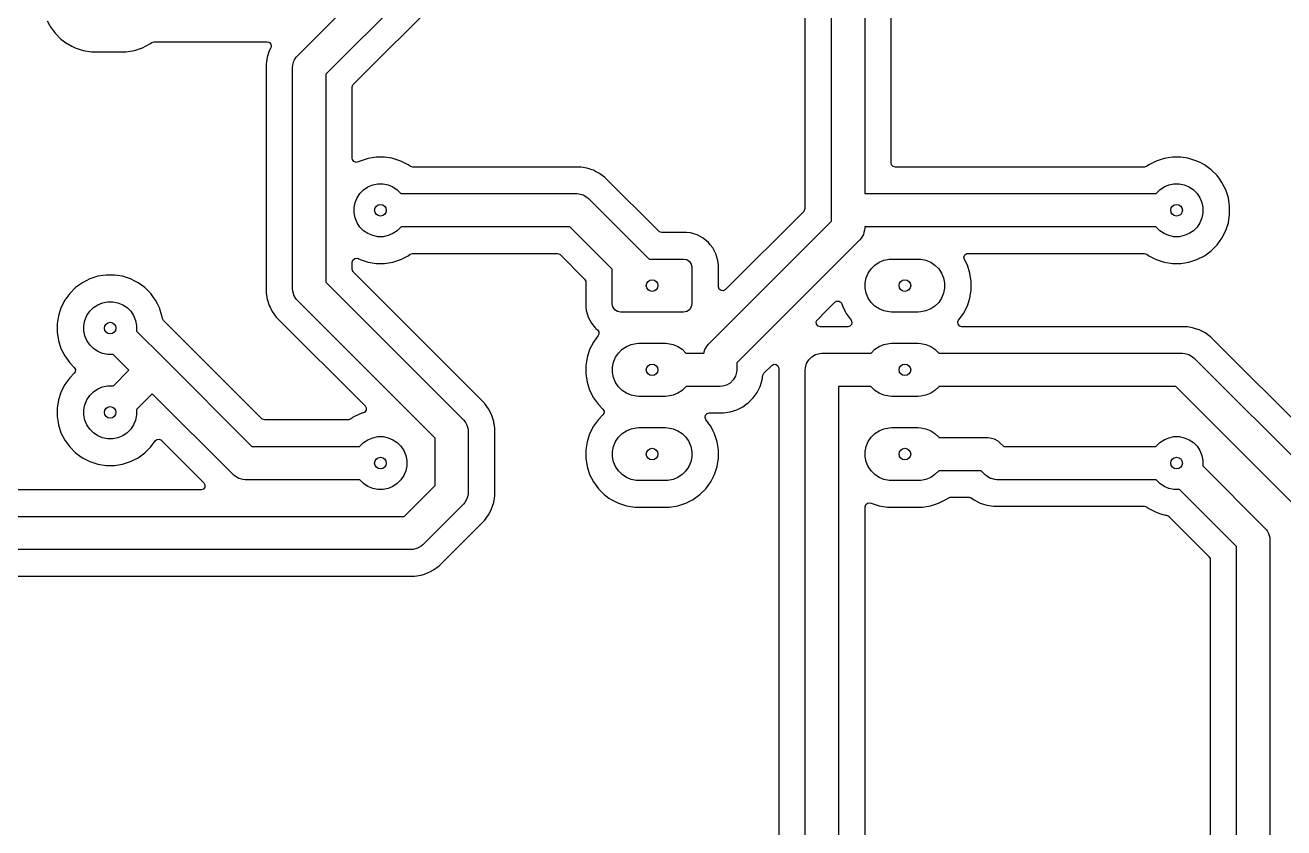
# Model space of a CAD drawing. Extents: x 20 to 124, y -124 to -20.
# Drawn here: x 48.79 to 86.73, y -86.79 to -62.6 of the extents above; entities that cross this region are included whole.
import ezdxf

# ---------------------------------------------------------------- set-up
doc = ezdxf.new("R2010")
doc.units = 0
doc.layers.add('BLACK', color=7, linetype='CONTINUOUS')
doc.layers.add('WHITE', color=7, linetype='CONTINUOUS')

msp = doc.modelspace()

# ---------------------------------------------------------------- linework, layer by layer
at = {"layer": 'BLACK', "linetype": 'CONTINUOUS'}
for p, q in [((56.997847, -63.518547), (65.184546, -55.331847)), ((65.745207, -56.1854), (57.8514, -64.079206)), ((58.688214, -64.37447), (64.576932, -58.485751)), ((73.0974, -68.1775), (73.0974, -60.6196)), ((74.0974, -60.6196), (74.0974, -67.6775)), ((72.2969, -61.5441), (72.2969, -68.122453)), ((74.8979, -66.753), (74.8979, -61.537464)), ((49.456786, -62.470811), (49.523283, -62.601319)), ((49.523283, -62.601319), (49.541132, -62.636348)), ((49.541132, -62.636348), (49.689201, -62.840149)), ((49.689201, -62.840149), (49.689205, -62.840154)), ((49.689205, -62.840154), (49.867343, -63.018292)), ((49.867343, -63.018292), (49.86735, -63.018298)), ((49.86735, -63.018298), (50.045117, -63.147452)), ((50.045117, -63.147452), (50.071155, -63.16637)), ((50.071155, -63.16637), (50.199547, -63.231789)), ((50.199547, -63.231789), (50.295616, -63.280739)), ((50.295616, -63.280739), (50.295618, -63.280739)), ((50.295618, -63.280739), (50.295621, -63.280741)), ((50.295621, -63.280741), (50.535215, -63.35859)), ((50.535215, -63.35859), (50.784038, -63.398)), ((51.835962, -63.398), (52.084785, -63.35859)), ((52.084785, -63.35859), (52.324379, -63.280741)), ((52.324379, -63.280741), (52.548845, -63.16637)), ((52.548845, -63.16637), (52.610353, -63.121681)), ((52.610353, -63.121681), (52.676158, -63.098202)), ((52.676158, -63.098202), (52.683238, -63.098)), ((52.683238, -63.098), (56.083889, -63.098)), ((56.083889, -63.098), (56.150928, -63.117685)), ((56.194374, -63.278295), (56.146181, -63.372876)), ((56.150928, -63.117685), (56.196683, -63.170489)), ((56.206627, -63.239647), (56.194374, -63.278295)), ((56.196683, -63.170489), (56.206627, -63.239647)), ((50.784038, -63.398), (50.784039, -63.398)), ((50.784039, -63.398), (51.835961, -63.398)), ((51.835961, -63.398), (51.835962, -63.398)), ((56.082922, -63.567565), (56.0509, -63.769748)), ((56.146181, -63.372876), (56.082922, -63.567565)), ((56.855677, -63.806837), (56.88946, -63.680758)), ((56.88946, -63.680758), (56.909921, -63.645319)), ((56.909921, -63.645319), (56.954723, -63.567719)), ((56.954723, -63.567719), (56.954738, -63.567703)), ((56.954738, -63.567703), (56.997847, -63.518547)), ((56.0509, -63.769748), (56.0509, -70.651255)), ((56.8514, -63.8721), (56.855677, -63.806852)), ((56.8514, -70.5489), (56.8514, -63.8721)), ((56.855677, -63.806852), (56.855677, -63.806837)), ((57.8514, -64.079206), (57.8514, -70.341793)), ((58.6519, -64.462146), (58.671585, -64.395107)), ((58.6519, -66.610995), (58.6519, -64.462146)), ((58.671585, -64.395107), (58.688214, -64.37447)), ((58.658528, -66.650992), (58.6519, -66.610995)), ((58.698784, -66.708099), (58.658528, -66.650992)), ((58.763524, -66.734376), (58.698784, -66.708099)), ((58.832194, -66.72148), (58.763524, -66.734376)), ((58.885613, -66.694261), (58.832194, -66.72148)), ((59.125214, -66.61641), (58.885613, -66.694261)), ((59.249626, -66.596705), (59.125214, -66.61641)), ((59.374038, -66.577), (59.249626, -66.596705)), ((59.625962, -66.577), (59.374038, -66.577)), ((59.840596, -66.610995), (59.625962, -66.577)), ((59.874785, -66.61641), (59.840596, -66.610995)), ((60.114383, -66.69426), (59.874785, -66.61641)), ((60.330761, -66.804511), (60.114383, -66.69426)), ((74.909106, -66.804511), (74.8979, -66.753)), ((82.885616, -66.69426), (82.661154, -66.80863)), ((83.125214, -66.61641), (82.885616, -66.69426)), ((83.249626, -66.596705), (83.125214, -66.61641)), ((83.374038, -66.577), (83.249626, -66.596705)), ((83.625962, -66.577), (83.374038, -66.577)), ((83.840596, -66.610995), (83.625962, -66.577)), ((83.874785, -66.61641), (83.840596, -66.610995)), ((84.114383, -66.69426), (83.874785, -66.61641)), ((84.229665, -66.753), (84.114383, -66.69426)), ((84.338845, -66.80863), (84.229665, -66.753)), ((60.338845, -66.80863), (60.330761, -66.804511)), ((60.400362, -66.853324), (60.338845, -66.80863)), ((60.406199, -66.857315), (60.400362, -66.853324)), ((60.473238, -66.877), (60.406199, -66.857315)), ((65.522351, -66.877), (60.473238, -66.877)), ((65.522352, -66.877), (65.522351, -66.877)), ((65.549995, -66.881378), (65.522352, -66.877)), ((65.724535, -66.909022), (65.549995, -66.881378)), ((65.789542, -66.930145), (65.724535, -66.909022)), ((65.821876, -66.940651), (65.789542, -66.930145)), ((65.871272, -66.956701), (65.821876, -66.940651)), ((65.919223, -66.972281), (65.871272, -66.956701)), ((65.986494, -67.006558), (65.919223, -66.972281)), ((65.986497, -67.00656), (65.986494, -67.006558)), ((66.101611, -67.065213), (65.986497, -67.00656)), ((66.267219, -67.185534), (66.101611, -67.065213)), ((74.954861, -66.857315), (74.909106, -66.804511)), ((75.0219, -66.877), (74.954861, -66.857315)), ((82.526762, -66.877), (75.0219, -66.877)), ((82.533842, -66.876798), (82.526762, -66.877)), ((82.599646, -66.853318), (82.533842, -66.876798)), ((82.622801, -66.836495), (82.599646, -66.853318)), ((82.661154, -66.80863), (82.622801, -66.836495)), ((84.338847, -66.808631), (84.338845, -66.80863)), ((84.338848, -66.808632), (84.338847, -66.808631)), ((84.542649, -66.956701), (84.338848, -66.808632)), ((84.542654, -66.956705), (84.542649, -66.956701)), ((84.720794, -67.134845), (84.542654, -66.956705)), ((84.720798, -67.13485), (84.720794, -67.134845)), ((84.8005, -67.244551), (84.720798, -67.13485)), ((58.992485, -67.559092), (59.122883, -67.471963)), ((59.122883, -67.471963), (59.267772, -67.411948)), ((59.267772, -67.411948), (59.421586, -67.381352)), ((59.421586, -67.381352), (59.578414, -67.381352)), ((59.578414, -67.381352), (59.732228, -67.411948)), ((59.732228, -67.411948), (59.877117, -67.471963)), ((59.877117, -67.471963), (60.007515, -67.559092)), ((66.26722, -67.185535), (66.267219, -67.185534)), ((66.267221, -67.185536), (66.26722, -67.185535)), ((67.892365, -68.810681), (66.267221, -67.185536)), ((82.992485, -67.559092), (83.122883, -67.471963)), ((83.122883, -67.471963), (83.267772, -67.411948)), ((83.267772, -67.411948), (83.421586, -67.381352)), ((83.421586, -67.381352), (83.578414, -67.381352)), ((83.578414, -67.381352), (83.732228, -67.411948)), ((83.732228, -67.411948), (83.877117, -67.471963)), ((83.877117, -67.471963), (84.007515, -67.559092)), ((84.86887, -67.338655), (84.8005, -67.244551)), ((84.938499, -67.47531), (84.86887, -67.338655)), ((84.983239, -67.563116), (84.938499, -67.47531)), ((58.734448, -67.945272), (58.794463, -67.800383)), ((58.794463, -67.800383), (58.881592, -67.669985)), ((58.881592, -67.669985), (58.992485, -67.559092)), ((60.007515, -67.559092), (60.118408, -67.669985)), ((60.118408, -67.669985), (60.123429, -67.6775)), ((60.123429, -67.6775), (65.42, -67.6775)), ((65.42, -67.6775), (65.485248, -67.681777)), ((65.485248, -67.681777), (65.485263, -67.681777)), ((65.485263, -67.681777), (65.611342, -67.71556)), ((65.611342, -67.71556), (65.724381, -67.780823)), ((65.724381, -67.780823), (65.724396, -67.780838)), ((65.724396, -67.780838), (65.773553, -67.823947)), ((65.773553, -67.823947), (67.597107, -69.6475)), ((74.0974, -67.6775), (82.876571, -67.6775)), ((82.876571, -67.6775), (82.881592, -67.669985)), ((82.881592, -67.669985), (82.992485, -67.559092)), ((84.007515, -67.559092), (84.118408, -67.669985)), ((84.118408, -67.669985), (84.205537, -67.800383)), ((84.205537, -67.800383), (84.265552, -67.945272)), ((84.983239, -67.563118), (84.983239, -67.563116)), ((84.983241, -67.563121), (84.983239, -67.563118)), ((85.06109, -67.802715), (84.983241, -67.563121)), ((85.1005, -68.051538), (85.06109, -67.802715)), ((58.703852, -68.099086), (58.734448, -67.945272)), ((58.703852, -68.255914), (58.703852, -68.099086)), ((58.734448, -68.409728), (58.703852, -68.255914)), ((72.260581, -68.210134), (69.902181, -70.568534)), ((72.277215, -68.189492), (72.260581, -68.210134)), ((72.2969, -68.122453), (72.277215, -68.189492)), ((73.0974, -68.505393), (73.0974, -68.1775)), ((84.265552, -67.945272), (84.296148, -68.099086)), ((84.296148, -68.255914), (84.265552, -68.409728)), ((84.296148, -68.099086), (84.296148, -68.255914)), ((85.1005, -68.303462), (85.1005, -68.051538)), ((58.794463, -68.554617), (58.734448, -68.409728)), ((58.881592, -68.685015), (58.794463, -68.554617)), ((60.123429, -68.6775), (60.118408, -68.685015)), ((65.212894, -68.6775), (60.123429, -68.6775)), ((66.49, -69.954606), (65.212894, -68.6775)), ((69.387847, -72.214947), (73.0974, -68.505393)), ((82.876571, -68.6775), (74.0974, -68.6775)), ((74.0974, -68.6775), (74.0974, -68.7125)), ((82.881592, -68.685015), (82.876571, -68.6775)), ((84.205537, -68.554617), (84.118408, -68.685015)), ((84.265552, -68.409728), (84.205537, -68.554617)), ((84.983241, -68.791879), (85.06109, -68.552285)), ((85.06109, -68.552285), (85.1005, -68.303462)), ((58.992485, -68.795908), (58.881592, -68.685015)), ((59.122883, -68.883037), (58.992485, -68.795908)), ((59.267772, -68.943052), (59.122883, -68.883037)), ((59.421586, -68.973648), (59.267772, -68.943052)), ((59.578414, -68.973648), (59.421586, -68.973648)), ((59.732228, -68.943052), (59.578414, -68.973648)), ((59.877117, -68.883037), (59.732228, -68.943052)), ((60.007515, -68.795908), (59.877117, -68.883037)), ((60.118408, -68.685015), (60.007515, -68.795908)), ((67.913007, -68.827315), (67.892365, -68.810681)), ((67.980046, -68.847), (67.913007, -68.827315)), ((68.691605, -68.847), (67.980046, -68.847)), ((68.691608, -68.847), (68.691605, -68.847)), ((68.726805, -68.850466), (68.691608, -68.847)), ((68.845934, -68.862199), (68.726805, -68.850466)), ((68.845934, -68.8622), (68.845932, -68.862199)), ((68.845932, -68.862199), (68.845934, -68.862199)), ((69.043954, -68.922268), (68.845934, -68.8622)), ((69.22645, -69.019815), (69.043954, -68.922268)), ((69.226453, -69.019817), (69.22645, -69.019815)), ((69.38641, -69.151089), (69.226452, -69.019817)), ((69.226452, -69.019817), (69.226453, -69.019817)), ((73.994068, -69.016889), (73.950953, -69.066054)), ((73.994077, -69.016881), (73.994068, -69.016889)), ((74.05934, -68.903842), (73.994077, -69.016881)), ((74.073642, -68.850466), (74.05934, -68.903842)), ((74.093123, -68.777763), (74.073642, -68.850466)), ((74.0974, -68.7125), (74.093123, -68.777747)), ((74.093123, -68.777747), (74.093123, -68.777763)), ((82.992485, -68.795908), (82.881592, -68.685015)), ((83.122883, -68.883037), (82.992485, -68.795908)), ((83.267772, -68.943052), (83.122883, -68.883037)), ((83.421586, -68.973648), (83.267772, -68.943052)), ((83.578414, -68.973648), (83.421586, -68.973648)), ((83.732228, -68.943052), (83.578414, -68.973648)), ((83.877117, -68.883037), (83.732228, -68.943052)), ((84.007515, -68.795908), (83.877117, -68.883037)), ((84.118408, -68.685015), (84.007515, -68.795908)), ((84.720793, -69.220156), (84.86887, -69.016345)), ((84.86887, -69.016345), (84.983241, -68.791879)), ((69.443085, -69.220149), (69.38641, -69.151089)), ((69.517685, -69.31105), (69.443085, -69.220149)), ((69.615232, -69.493546), (69.517685, -69.31105)), ((73.950953, -69.066054), (70.2414, -72.775606)), ((84.338845, -69.54637), (84.542656, -69.398293)), ((84.542656, -69.398293), (84.720793, -69.220156)), ((58.6519, -69.744004), (58.671585, -69.676965)), ((58.6519, -69.958853), (58.6519, -69.744004)), ((58.671585, -69.676965), (58.724389, -69.63121)), ((58.724389, -69.63121), (58.793547, -69.621266)), ((58.793547, -69.621266), (58.832195, -69.633519)), ((58.832195, -69.633519), (58.885616, -69.660739)), ((58.885616, -69.660739), (58.885618, -69.660739)), ((58.885618, -69.660739), (58.885621, -69.660741)), ((58.885621, -69.660741), (59.125215, -69.73859)), ((59.125215, -69.73859), (59.374038, -69.778)), ((59.374038, -69.778), (59.374039, -69.778)), ((59.374039, -69.778), (59.625961, -69.778)), ((59.625961, -69.778), (59.625962, -69.778)), ((59.625962, -69.778), (59.874785, -69.73859)), ((59.874785, -69.73859), (60.114379, -69.660741)), ((60.114379, -69.660741), (60.338845, -69.54637)), ((60.338845, -69.54637), (60.400353, -69.501681)), ((60.400353, -69.501681), (60.466158, -69.478202)), ((60.466158, -69.478202), (60.473238, -69.478)), ((60.473238, -69.478), (64.829953, -69.478)), ((64.829953, -69.478), (64.896992, -69.497685)), ((64.896992, -69.497685), (64.917634, -69.514319)), ((64.917634, -69.514319), (65.653181, -70.249865)), ((67.597107, -69.6475), (68.64, -69.6475)), ((68.64, -69.6475), (68.735671, -69.66653)), ((68.735671, -69.66653), (68.816777, -69.720723)), ((68.816777, -69.720723), (68.87097, -69.801829)), ((68.87097, -69.801829), (68.89, -69.8975)), ((69.6753, -69.691566), (69.615232, -69.493546)), ((69.689241, -69.833116), (69.6753, -69.691566)), ((74.402485, -69.829092), (74.532883, -69.741963)), ((74.532883, -69.741963), (74.677772, -69.681948)), ((74.677772, -69.681948), (74.831586, -69.651352)), ((74.831586, -69.651352), (74.91, -69.6475)), ((74.91, -69.6475), (75.71, -69.6475)), ((75.71, -69.6475), (75.788414, -69.651352)), ((75.788414, -69.651352), (75.942228, -69.681948)), ((75.942228, -69.681948), (76.087117, -69.741963)), ((76.087117, -69.741963), (76.217515, -69.829092)), ((77.091267, -69.589626), (77.117543, -69.524885)), ((77.104163, -69.658295), (77.091267, -69.589626)), ((77.193239, -69.833116), (77.104163, -69.658295)), ((77.117543, -69.524885), (77.17465, -69.484628)), ((77.17465, -69.484628), (77.214648, -69.478)), ((77.214648, -69.478), (82.526762, -69.478)), ((82.526762, -69.478), (82.593801, -69.497685)), ((82.593801, -69.497685), (82.599637, -69.501675)), ((82.599637, -69.501675), (82.661155, -69.54637)), ((82.661155, -69.54637), (82.74605, -69.589626)), ((82.74605, -69.589626), (82.885616, -69.660739)), ((82.885616, -69.660739), (82.885618, -69.660739)), ((82.885618, -69.660739), (82.885621, -69.660741)), ((82.885621, -69.660741), (83.125215, -69.73859)), ((83.125215, -69.73859), (83.374038, -69.778)), ((83.374038, -69.778), (83.374039, -69.778)), ((83.374039, -69.778), (83.625961, -69.778)), ((83.625961, -69.778), (83.625962, -69.778)), ((83.625962, -69.778), (83.874785, -69.73859)), ((83.874785, -69.73859), (84.114379, -69.660741)), ((84.114379, -69.660741), (84.338845, -69.54637)), ((50.977714, -70.16891), (50.738116, -70.24676)), ((51.130576, -70.144699), (50.977714, -70.16891)), ((51.226538, -70.1295), (51.130576, -70.144699)), ((51.478462, -70.1295), (51.226538, -70.1295)), ((51.57443, -70.1447), (51.478462, -70.1295)), ((51.727285, -70.16891), (51.57443, -70.1447)), ((51.966883, -70.24676), (51.727285, -70.16891)), ((58.654734, -69.985211), (58.6519, -69.958853)), ((58.656031, -69.987587), (58.654734, -69.985211)), ((58.656923, -69.993788), (58.656031, -69.987587)), ((58.673515, -70.019606), (58.656923, -69.993788)), ((58.688219, -70.046534), (58.673515, -70.019606)), ((62.638366, -73.996681), (58.688219, -70.046534)), ((66.49, -70.9975), (66.49, -69.954606)), ((68.89, -69.8975), (68.89, -70.9975)), ((69.6905, -69.845895), (69.689241, -69.833116)), ((69.6905, -70.480853), (69.6905, -69.845895)), ((74.144448, -70.215272), (74.204463, -70.070383)), ((74.204463, -70.070383), (74.291592, -69.939985)), ((74.291592, -69.939985), (74.402485, -69.829092)), ((76.217515, -69.829092), (76.328408, -69.939985)), ((76.328408, -69.939985), (76.415537, -70.070383)), ((76.415537, -70.070383), (76.475552, -70.215272)), ((77.193239, -69.833118), (77.193239, -69.833116)), ((77.193241, -69.833121), (77.193239, -69.833118)), ((77.27109, -70.072715), (77.193241, -69.833121)), ((77.3105, -70.321538), (77.27109, -70.072715)), ((50.309845, -70.509205), (50.131708, -70.687343)), ((50.30985, -70.509201), (50.309845, -70.509205)), ((50.513651, -70.361132), (50.30985, -70.509201)), ((50.738116, -70.24676), (50.513651, -70.361132)), ((52.113641, -70.321538), (51.966883, -70.24676)), ((52.191345, -70.36113), (52.113641, -70.321538)), ((52.191347, -70.361131), (52.191345, -70.36113)), ((52.191348, -70.361132), (52.191347, -70.361131)), ((52.395149, -70.509201), (52.191348, -70.361132)), ((52.395154, -70.509205), (52.395149, -70.509201)), ((52.573292, -70.687343), (52.395154, -70.509205)), ((56.855677, -70.614147), (56.8514, -70.5489)), ((57.8514, -70.341793), (61.999953, -74.490346)), ((65.653181, -70.249865), (65.686666, -70.311188)), ((65.686666, -70.311188), (65.6895, -70.337546)), ((65.6895, -70.337546), (65.6895, -71.049108)), ((69.690816, -70.489699), (69.6905, -70.480853)), ((69.715233, -70.555163), (69.690816, -70.489699)), ((69.771166, -70.597035), (69.715233, -70.555163)), ((69.902181, -70.568534), (69.840858, -70.602019)), ((74.113852, -70.369086), (74.144448, -70.215272)), ((74.113852, -70.525914), (74.113852, -70.369086)), ((74.144448, -70.679728), (74.113852, -70.525914)), ((76.475552, -70.215272), (76.506148, -70.369086)), ((76.506148, -70.525914), (76.475552, -70.679728)), ((76.506148, -70.369086), (76.506148, -70.525914)), ((77.27109, -70.822285), (77.3105, -70.573462)), ((77.3105, -70.573462), (77.3105, -70.321538)), ((49.983632, -70.891151), (49.86926, -71.115616)), ((50.131701, -70.68735), (49.983632, -70.891151)), ((50.131708, -70.687343), (50.131701, -70.68735)), ((51.120272, -70.964448), (51.274086, -70.933852)), ((51.274086, -70.933852), (51.430914, -70.933852)), ((51.430914, -70.933852), (51.584728, -70.964448)), ((52.573298, -70.68735), (52.573292, -70.687343)), ((52.640768, -70.780215), (52.573298, -70.68735)), ((52.72137, -70.891155), (52.640768, -70.780215)), ((52.775831, -70.998041), (52.72137, -70.891155)), ((56.0509, -70.651255), (56.056616, -70.687343)), ((56.056616, -70.687343), (56.056616, -70.687344)), ((56.056616, -70.687344), (56.082922, -70.85343)), ((56.082922, -70.85343), (56.082922, -70.853431)), ((56.082922, -70.853431), (56.082923, -70.853434)), ((56.082923, -70.853434), (56.14618, -71.048119)), ((56.855677, -70.614163), (56.855677, -70.614147)), ((56.875286, -70.687343), (56.855677, -70.614163)), ((56.88946, -70.740242), (56.875286, -70.687343)), ((56.954723, -70.853281), (56.88946, -70.740242)), ((56.954738, -70.853296), (56.954723, -70.853281)), ((56.997847, -70.902453), (56.954738, -70.853296)), ((61.1464, -75.051006), (56.997847, -70.902453)), ((69.840858, -70.602019), (69.771166, -70.597035)), ((72.918573, -71.230511), (73.200407, -70.948676)), ((73.200407, -70.948676), (73.261728, -70.915193)), ((73.261728, -70.915193), (73.331419, -70.920177)), ((73.331419, -70.920177), (73.387353, -70.962048)), ((74.204463, -70.824617), (74.144448, -70.679728)), ((74.291592, -70.955015), (74.204463, -70.824617)), ((74.402485, -71.065908), (74.291592, -70.955015)), ((76.328408, -70.955015), (76.217515, -71.065908)), ((76.415537, -70.824617), (76.328408, -70.955015)), ((76.475552, -70.679728), (76.415537, -70.824617)), ((77.193241, -71.061879), (77.27109, -70.822285)), ((49.86926, -71.115616), (49.79141, -71.355214)), ((50.646963, -71.352883), (50.734092, -71.222485)), ((50.734092, -71.222485), (50.844985, -71.111592)), ((50.844985, -71.111592), (50.975383, -71.024463)), ((50.975383, -71.024463), (51.120272, -70.964448)), ((51.584728, -70.964448), (51.729617, -71.024463)), ((51.729617, -71.024463), (51.860015, -71.111592)), ((51.860015, -71.111592), (51.970908, -71.222485)), ((51.970908, -71.222485), (52.058037, -71.352883)), ((52.835739, -71.115616), (52.775831, -70.998041)), ((52.835739, -71.115618), (52.835739, -71.115616)), ((52.835741, -71.115621), (52.835739, -71.115618)), ((52.91359, -71.355215), (52.835741, -71.115621)), ((56.14618, -71.048119), (56.173023, -71.100801)), ((56.173023, -71.100801), (56.239113, -71.230511)), ((56.239113, -71.230511), (56.359434, -71.396119)), ((65.6895, -71.049108), (65.694502, -71.099898)), ((65.694502, -71.099898), (65.704699, -71.203432)), ((65.704699, -71.203432), (65.712914, -71.230512)), ((65.712914, -71.230512), (65.764768, -71.401454)), ((66.50903, -71.093171), (66.49, -70.9975)), ((66.563223, -71.174277), (66.50903, -71.093171)), ((66.644329, -71.22847), (66.563223, -71.174277)), ((66.74, -71.2475), (66.644329, -71.22847)), ((68.64, -71.2475), (66.74, -71.2475)), ((68.735671, -71.22847), (68.64, -71.2475)), ((68.816777, -71.174277), (68.735671, -71.22847)), ((68.87097, -71.093171), (68.816777, -71.174277)), ((68.89, -70.9975), (68.87097, -71.093171)), ((72.673765, -71.475319), (72.918573, -71.230511)), ((73.387353, -70.962048), (73.406016, -70.998039)), ((73.406016, -70.998039), (73.426759, -71.061879)), ((73.426759, -71.061879), (73.512683, -71.230515)), ((73.512683, -71.230515), (73.541132, -71.286348)), ((73.541132, -71.286348), (73.689176, -71.490115)), ((74.532883, -71.153037), (74.402485, -71.065908)), ((74.677772, -71.213052), (74.532883, -71.153037)), ((74.831586, -71.243648), (74.677772, -71.213052)), ((74.91, -71.2475), (74.831586, -71.243648)), ((75.71, -71.2475), (74.91, -71.2475)), ((75.788414, -71.243648), (75.71, -71.2475)), ((75.942228, -71.213052), (75.788414, -71.243648)), ((76.087117, -71.153037), (75.942228, -71.213052)), ((76.217515, -71.065908), (76.087117, -71.153037)), ((77.028834, -71.355214), (77.07887, -71.286345)), ((77.07887, -71.286345), (77.193241, -71.061879)), ((49.79141, -71.355214), (49.752, -71.604038)), ((49.752, -71.604038), (49.752, -71.855961)), ((50.556352, -71.651586), (50.586948, -71.497772)), ((50.556352, -71.808414), (50.556352, -71.651586)), ((50.586948, -71.497772), (50.646963, -71.352883)), ((52.058037, -71.352883), (52.118052, -71.497772)), ((52.118052, -71.497772), (52.148648, -71.651586)), ((52.148648, -71.651586), (52.148648, -71.808414)), ((52.920068, -71.396119), (52.91359, -71.355215)), ((52.925483, -71.430306), (52.920068, -71.396119)), ((52.92679, -71.437267), (52.925483, -71.430306)), ((52.960275, -71.49859), (52.92679, -71.437267)), ((55.922366, -74.460681), (52.960275, -71.49859)), ((56.359434, -71.396119), (56.359436, -71.396121)), ((56.359436, -71.396121), (59.03837, -74.075055)), ((65.764768, -71.401454), (65.862315, -71.58395)), ((65.862315, -71.58395), (65.973165, -71.719022)), ((72.638708, -71.545353), (72.667733, -71.481797)), ((72.648652, -71.614511), (72.638708, -71.545353)), ((72.694407, -71.667315), (72.648652, -71.614511)), ((72.667733, -71.481797), (72.673765, -71.475319)), ((72.761446, -71.687), (72.694407, -71.667315)), ((73.588858, -71.687), (72.761446, -71.687)), ((73.646724, -71.67267), (73.588858, -71.687)), ((73.69683, -71.623975), (73.646724, -71.67267)), ((73.689176, -71.490115), (73.712656, -71.555921)), ((73.712656, -71.555921), (73.69683, -71.623975)), ((76.908404, -71.545353), (76.930824, -71.490115)), ((76.918348, -71.614511), (76.908404, -71.545353)), ((76.964103, -71.667315), (76.918348, -71.614511)), ((76.930824, -71.490115), (77.028834, -71.355214)), ((77.031142, -71.687), (76.964103, -71.667315)), ((83.782451, -71.687), (77.031142, -71.687)), ((83.782452, -71.687), (83.782451, -71.687)), ((83.82932, -71.694423), (83.782452, -71.687)), ((83.984632, -71.719022), (83.82932, -71.694423)), ((49.752, -71.855961), (49.79141, -72.104785)), ((50.586948, -71.962228), (50.556352, -71.808414)), ((50.646963, -72.107117), (50.586948, -71.962228)), ((52.148648, -71.808414), (52.146884, -71.817278)), ((52.146884, -71.817278), (52.976053, -72.646446)), ((66.063703, -71.952418), (65.921129, -72.148655)), ((65.973165, -71.719022), (65.99359, -71.74391)), ((65.99359, -71.74391), (66.042049, -71.78368)), ((66.042049, -71.78368), (66.081383, -71.841426)), ((66.083254, -71.91127), (66.063703, -71.952418)), ((66.081383, -71.841426), (66.083254, -71.91127)), ((84.069556, -71.746615), (83.984632, -71.719022)), ((84.069566, -71.746619), (84.069556, -71.746615)), ((84.073816, -71.748), (84.069566, -71.746619)), ((84.179319, -71.78228), (84.073816, -71.748)), ((84.262143, -71.824481), (84.179319, -71.78228)), ((84.361711, -71.875213), (84.262143, -71.824481)), ((84.527319, -71.995534), (84.361711, -71.875213)), ((84.52732, -71.995535), (84.527319, -71.995534)), ((84.527321, -71.995536), (84.52732, -71.995535)), ((97.154092, -84.622308), (84.527321, -71.995536)), ((49.79141, -72.104785), (49.86926, -72.344383)), ((49.86926, -72.344383), (49.983632, -72.568848)), ((50.734092, -72.237515), (50.646963, -72.107117)), ((50.844985, -72.348408), (50.734092, -72.237515)), ((50.975383, -72.435537), (50.844985, -72.348408)), ((51.120272, -72.495552), (50.975383, -72.435537)), ((65.80676, -72.373116), (65.72891, -72.612714)), ((65.921129, -72.148655), (65.80676, -72.373116)), ((66.671592, -72.479985), (66.782485, -72.369092)), ((66.782485, -72.369092), (66.912883, -72.281963)), ((66.912883, -72.281963), (67.057772, -72.221948)), ((67.057772, -72.221948), (67.211586, -72.191352)), ((67.211586, -72.191352), (67.29, -72.1875)), ((67.29, -72.1875), (68.09, -72.1875)), ((68.09, -72.1875), (68.168414, -72.191352)), ((68.168414, -72.191352), (68.322228, -72.221948)), ((68.322228, -72.221948), (68.467117, -72.281963)), ((68.467117, -72.281963), (68.597515, -72.369092)), ((68.597515, -72.369092), (68.708408, -72.479985)), ((69.249894, -72.4875), (69.27946, -72.377158)), ((69.27946, -72.377158), (69.298383, -72.344383)), ((69.298383, -72.344383), (69.344723, -72.264119)), ((69.344723, -72.264119), (69.344738, -72.264103)), ((69.344738, -72.264103), (69.387847, -72.214947)), ((74.291592, -72.479985), (74.402485, -72.369092)), ((74.402485, -72.369092), (74.532883, -72.281963)), ((74.532883, -72.281963), (74.677772, -72.221948)), ((74.677772, -72.221948), (74.831586, -72.191352)), ((74.831586, -72.191352), (74.91, -72.1875)), ((74.91, -72.1875), (75.71, -72.1875)), ((75.71, -72.1875), (75.788414, -72.191352)), ((75.788414, -72.191352), (75.942228, -72.221948)), ((75.942228, -72.221948), (76.087117, -72.281963)), ((76.087117, -72.281963), (76.217515, -72.369092)), ((76.217515, -72.369092), (76.328408, -72.479985)), ((49.983632, -72.568848), (50.131701, -72.772649)), ((50.131701, -72.772649), (50.131705, -72.772654)), ((50.131705, -72.772654), (50.27137, -72.912319)), ((51.274086, -72.526148), (51.120272, -72.495552)), ((51.430914, -72.526148), (51.274086, -72.526148)), ((51.439778, -72.524384), (51.430914, -72.526148)), ((51.915393, -73), (51.439778, -72.524384)), ((52.976053, -72.646446), (52.97606, -72.646454)), ((52.97606, -72.646454), (55.627107, -75.2975)), ((65.72891, -72.612715), (65.6895, -72.861538)), ((65.72891, -72.612714), (65.72891, -72.612715)), ((66.493852, -72.909086), (66.524448, -72.755272)), ((66.524448, -72.755272), (66.584463, -72.610383)), ((66.584463, -72.610383), (66.671592, -72.479985)), ((68.708408, -72.479985), (68.713429, -72.4875)), ((68.713429, -72.4875), (69.249894, -72.4875)), ((70.2414, -72.775606), (70.2414, -72.9875)), ((71.296119, -72.852965), (71.357442, -72.81948)), ((71.357442, -72.81948), (71.427134, -72.824464)), ((71.427134, -72.824464), (71.483067, -72.866336)), ((72.312578, -72.922237), (72.34636, -72.796158)), ((72.34636, -72.796158), (72.411623, -72.683119)), ((72.411623, -72.683119), (72.503919, -72.590823)), ((72.503919, -72.590823), (72.616958, -72.52556)), ((72.616958, -72.52556), (72.743037, -72.491778)), ((72.743037, -72.491778), (72.8083, -72.4875)), ((72.8083, -72.4875), (74.286571, -72.4875)), ((74.286571, -72.4875), (74.291592, -72.479985)), ((76.328408, -72.479985), (76.333429, -72.4875)), ((76.333429, -72.4875), (83.6801, -72.4875)), ((83.6801, -72.4875), (83.745348, -72.491777)), ((83.745348, -72.491777), (83.745363, -72.491777)), ((83.745363, -72.491777), (83.871442, -72.52556)), ((83.871442, -72.52556), (83.984481, -72.590823)), ((83.984481, -72.590823), (83.984496, -72.590838)), ((83.984496, -72.590838), (84.033653, -72.633947)), ((84.033653, -72.633947), (96.663553, -85.263847)), ((50.131701, -73.22735), (49.983632, -73.431151)), ((50.131705, -73.227345), (50.131701, -73.22735)), ((50.27137, -73.087681), (50.131705, -73.227345)), ((50.27137, -72.912319), (50.304855, -72.973642)), ((50.299871, -73.043334), (50.27137, -73.087681)), ((50.304855, -72.973642), (50.299871, -73.043334)), ((51.439778, -73.475615), (51.915393, -73)), ((65.6895, -72.861538), (65.6895, -73.113462)), ((65.6895, -73.113462), (65.707538, -73.22735)), ((65.707538, -73.22735), (65.72891, -73.362285)), ((66.493852, -73.065914), (66.493852, -72.909086)), ((66.524448, -73.219728), (66.493852, -73.065914)), ((66.584463, -73.364617), (66.524448, -73.219728)), ((70.20334, -73.178842), (70.138077, -73.291881)), ((70.237122, -73.052763), (70.20334, -73.178842)), ((70.2414, -72.9875), (70.237122, -73.052763)), ((71.009877, -73.292034), (71.032335, -73.150237)), ((71.032335, -73.150237), (71.062264, -73.087105)), ((71.062264, -73.087105), (71.067109, -73.081974)), ((71.067109, -73.081974), (71.296119, -72.852965)), ((71.483067, -72.866336), (71.507484, -72.9318)), ((71.507484, -72.9318), (71.5078, -72.940646)), ((71.5078, -72.940646), (71.5078, -93.023)), ((72.3083, -72.9875), (72.312578, -72.922237)), ((72.3083, -93.9475), (72.3083, -72.9875)), ((49.983632, -73.431151), (49.86926, -73.655616)), ((50.844985, -73.651592), (50.975383, -73.564463)), ((50.975383, -73.564463), (51.120272, -73.504448)), ((51.120272, -73.504448), (51.274086, -73.473852)), ((51.274086, -73.473852), (51.430914, -73.473852)), ((51.430914, -73.473852), (51.439778, -73.475615)), ((65.72891, -73.362285), (65.80676, -73.601883)), ((65.80676, -73.601883), (65.921132, -73.826348)), ((66.671592, -73.495015), (66.584463, -73.364617)), ((66.782485, -73.605908), (66.671592, -73.495015)), ((66.912883, -73.693037), (66.782485, -73.605908)), ((68.597515, -73.605908), (68.467117, -73.693037)), ((68.708408, -73.495015), (68.597515, -73.605908)), ((68.713429, -73.4875), (68.708408, -73.495015)), ((69.7414, -73.4875), (68.713429, -73.4875)), ((69.806663, -73.483222), (69.7414, -73.4875)), ((69.932742, -73.44944), (69.806663, -73.483222)), ((70.045781, -73.384177), (69.932742, -73.44944)), ((70.138077, -73.291881), (70.045781, -73.384177)), ((70.853687, -73.66911), (70.94662, -73.486719)), ((70.94662, -73.486719), (71.009877, -73.292034)), ((74.286571, -73.4875), (73.3083, -73.4875)), ((73.3083, -73.4875), (73.3083, -93.860394)), ((74.291592, -73.495015), (74.286571, -73.4875)), ((74.402485, -73.605908), (74.291592, -73.495015)), ((74.532883, -73.693037), (74.402485, -73.605908)), ((76.217515, -73.605908), (76.087117, -73.693037)), ((76.328408, -73.495015), (76.217515, -73.605908)), ((76.333429, -73.4875), (76.328408, -73.495015)), ((83.472994, -73.4875), (76.333429, -73.4875)), ((95.81, -85.824506), (83.472994, -73.4875)), ((49.79141, -73.895215), (49.752, -74.144038)), ((49.864876, -73.66911), (49.79141, -73.895215)), ((49.86926, -73.655616), (49.864876, -73.66911)), ((50.586948, -74.037772), (50.646963, -73.892883)), ((50.646963, -73.892883), (50.734092, -73.762485)), ((50.734092, -73.762485), (50.844985, -73.651592)), ((52.6225, -73.707106), (52.146884, -74.182721)), ((55.066446, -76.151053), (52.6225, -73.707106)), ((65.921132, -73.826348), (66.069201, -74.030149)), ((67.057772, -73.753052), (66.912883, -73.693037)), ((67.211586, -73.783648), (67.057772, -73.753052)), ((67.29, -73.7875), (67.211586, -73.783648)), ((68.09, -73.7875), (67.29, -73.7875)), ((68.168414, -73.783648), (68.09, -73.7875)), ((68.322228, -73.753052), (68.168414, -73.783648)), ((68.467117, -73.693037), (68.322228, -73.753052)), ((70.518859, -74.030149), (70.588613, -73.979471)), ((70.588613, -73.979471), (70.588615, -73.979468)), ((70.588615, -73.979468), (70.588619, -73.979466)), ((70.588619, -73.979466), (70.733366, -73.834719)), ((70.733366, -73.834719), (70.733368, -73.834715)), ((70.733368, -73.834715), (70.733371, -73.834713)), ((70.733371, -73.834713), (70.797496, -73.746451)), ((70.797496, -73.746451), (70.853687, -73.66911)), ((74.677772, -73.753052), (74.532883, -73.693037)), ((74.831586, -73.783648), (74.677772, -73.753052)), ((74.91, -73.7875), (74.831586, -73.783648)), ((75.71, -73.7875), (74.91, -73.7875)), ((75.788414, -73.783648), (75.71, -73.7875)), ((75.942228, -73.753052), (75.788414, -73.783648)), ((76.087117, -73.693037), (75.942228, -73.753052)), ((49.752, -74.144038), (49.752, -74.395962)), ((50.556352, -74.191586), (50.586948, -74.037772)), ((50.556352, -74.348414), (50.556352, -74.191586)), ((50.586948, -74.502228), (50.556352, -74.348414)), ((52.148648, -74.348414), (52.118052, -74.502228)), ((52.146884, -74.182721), (52.148648, -74.191586)), ((52.148648, -74.191586), (52.148648, -74.348414)), ((58.885618, -74.31426), (58.661154, -74.42863)), ((58.966438, -74.288), (58.885618, -74.31426)), ((58.989008, -74.280666), (58.966438, -74.288)), ((59.024999, -74.262003), (58.989008, -74.280666)), ((59.066871, -74.20607), (59.024999, -74.262003)), ((59.03837, -74.075055), (59.071855, -74.136378)), ((59.071855, -74.136378), (59.066871, -74.20607)), ((62.758687, -74.162289), (62.638366, -73.996681)), ((62.796453, -74.23641), (62.758687, -74.162289)), ((62.85162, -74.344681), (62.796453, -74.23641)), ((62.858053, -74.364481), (62.85162, -74.344681)), ((62.914877, -74.539365), (62.858053, -74.364481)), ((66.069201, -74.030149), (66.069205, -74.030154)), ((66.069205, -74.030154), (66.20887, -74.169819)), ((66.20887, -74.345181), (66.069205, -74.484845)), ((66.20887, -74.169819), (66.242355, -74.231142)), ((66.237371, -74.300834), (66.20887, -74.345181)), ((66.242355, -74.231142), (66.237371, -74.300834)), ((69.287344, -74.419079), (69.30317, -74.351025)), ((69.30317, -74.351025), (69.353276, -74.30233)), ((69.353276, -74.30233), (69.411142, -74.288)), ((69.411142, -74.288), (69.843751, -74.288)), ((69.843751, -74.288), (69.843752, -74.288)), ((69.843752, -74.288), (70.045934, -74.255977)), ((70.045934, -74.255977), (70.240619, -74.19272)), ((70.240619, -74.19272), (70.42301, -74.099787)), ((70.42301, -74.099787), (70.518859, -74.030149)), ((49.752, -74.395962), (49.780627, -74.576705)), ((49.780627, -74.576705), (49.79141, -74.644785)), ((49.79141, -74.644785), (49.86926, -74.884383)), ((50.646963, -74.647117), (50.586948, -74.502228)), ((50.734092, -74.777515), (50.646963, -74.647117)), ((52.058037, -74.647117), (51.970908, -74.777515)), ((52.118052, -74.502228), (52.058037, -74.647117)), ((55.943008, -74.477315), (55.922366, -74.460681)), ((56.010047, -74.497), (55.943008, -74.477315)), ((58.526762, -74.497), (56.010047, -74.497)), ((58.533842, -74.496798), (58.526762, -74.497)), ((58.599646, -74.473318), (58.533842, -74.496798)), ((58.622801, -74.456495), (58.599646, -74.473318)), ((58.661154, -74.42863), (58.622801, -74.456495)), ((61.999953, -74.490346), (62.043068, -74.53951)), ((62.043068, -74.53951), (62.043077, -74.539519)), ((62.043077, -74.539519), (62.064546, -74.576705)), ((62.064546, -74.576705), (62.10834, -74.652558)), ((62.10834, -74.652558), (62.142123, -74.778637)), ((62.914877, -74.539367), (62.914877, -74.539365)), ((62.914878, -74.539369), (62.914877, -74.539367)), ((62.922583, -74.588019), (62.914878, -74.539369)), ((62.926351, -74.61181), (62.922583, -74.588019)), ((62.9469, -74.741548), (62.926351, -74.61181)), ((62.9469, -76.781752), (62.9469, -74.741548)), ((65.921132, -74.688651), (65.80676, -74.913116)), ((66.069201, -74.48485), (65.921132, -74.688651)), ((66.069205, -74.484845), (66.069201, -74.48485)), ((67.057772, -74.761948), (67.211586, -74.731352)), ((67.211586, -74.731352), (67.29, -74.7275)), ((67.29, -74.7275), (68.09, -74.7275)), ((68.09, -74.7275), (68.168414, -74.731352)), ((68.168414, -74.731352), (68.322228, -74.761948)), ((69.310824, -74.484885), (69.287344, -74.419079)), ((69.403039, -74.61181), (69.310824, -74.484885)), ((69.45887, -74.688655), (69.403039, -74.61181)), ((69.531747, -74.831684), (69.45887, -74.688655)), ((74.677772, -74.761948), (74.831586, -74.731352)), ((74.831586, -74.731352), (74.91, -74.7275)), ((74.91, -74.7275), (75.71, -74.7275)), ((75.71, -74.7275), (75.788414, -74.731352)), ((75.788414, -74.731352), (75.942228, -74.761948)), ((49.86926, -74.884383), (49.983632, -75.108848)), ((49.983632, -75.108848), (50.131701, -75.312649)), ((50.844985, -74.888408), (50.734092, -74.777515)), ((50.975383, -74.975537), (50.844985, -74.888408)), ((51.120272, -75.035552), (50.975383, -74.975537)), ((51.274086, -75.066148), (51.120272, -75.035552)), ((51.430914, -75.066148), (51.274086, -75.066148)), ((51.584728, -75.035552), (51.430914, -75.066148)), ((51.729617, -74.975537), (51.584728, -75.035552)), ((51.860015, -74.888408), (51.729617, -74.975537)), ((51.970908, -74.777515), (51.860015, -74.888408)), ((52.573298, -75.31265), (52.707902, -75.127382)), ((52.707902, -75.127382), (52.763231, -75.084716)), ((52.763231, -75.084716), (52.832845, -75.078737)), ((52.832845, -75.078737), (52.89464, -75.111342)), ((52.89464, -75.111342), (52.895901, -75.112586)), ((52.895901, -75.112586), (54.175934, -76.392619)), ((58.992485, -75.179092), (59.122883, -75.091963)), ((59.122883, -75.091963), (59.267772, -75.031948)), ((59.267772, -75.031948), (59.421586, -75.001352)), ((59.421586, -75.001352), (59.578414, -75.001352)), ((59.578414, -75.001352), (59.732228, -75.031948)), ((59.732228, -75.031948), (59.877117, -75.091963)), ((59.877117, -75.091963), (60.007515, -75.179092)), ((61.1464, -76.472293), (61.1464, -75.051006)), ((62.142123, -74.778637), (62.142123, -74.778652)), ((62.142123, -74.778652), (62.1464, -74.8439)), ((62.1464, -74.8439), (62.1464, -76.6794)), ((65.80676, -74.913116), (65.72891, -75.152714)), ((66.584463, -75.150383), (66.671592, -75.019985)), ((66.671592, -75.019985), (66.782485, -74.909092)), ((66.782485, -74.909092), (66.912883, -74.821963)), ((66.912883, -74.821963), (67.057772, -74.761948)), ((68.322228, -74.761948), (68.467117, -74.821963)), ((68.467117, -74.821963), (68.597515, -74.909092)), ((68.597515, -74.909092), (68.708408, -75.019985)), ((68.708408, -75.019985), (68.795537, -75.150383)), ((69.573239, -74.913116), (69.531747, -74.831684)), ((69.573239, -74.913118), (69.573239, -74.913116)), ((69.573241, -74.913121), (69.573239, -74.913118)), ((69.65109, -75.152715), (69.573241, -74.913121)), ((74.204463, -75.150383), (74.291592, -75.019985)), ((74.291592, -75.019985), (74.402485, -74.909092)), ((74.402485, -74.909092), (74.532883, -74.821963)), ((74.532883, -74.821963), (74.677772, -74.761948)), ((75.942228, -74.761948), (76.087117, -74.821963)), ((76.087117, -74.821963), (76.217515, -74.909092)), ((76.217515, -74.909092), (76.328408, -75.019985)), ((76.328408, -75.019985), (76.333429, -75.0275)), ((76.333429, -75.0275), (77.8117, -75.0275)), ((77.8117, -75.0275), (77.876948, -75.031777)), ((77.876948, -75.031777), (77.876963, -75.031777)), ((77.876963, -75.031777), (78.003042, -75.06556)), ((78.003042, -75.06556), (78.116081, -75.130823)), ((82.992485, -75.179092), (83.122883, -75.091963)), ((83.122883, -75.091963), (83.267772, -75.031948)), ((83.267772, -75.031948), (83.421586, -75.001352)), ((83.421586, -75.001352), (83.578414, -75.001352)), ((83.578414, -75.001352), (83.732228, -75.031948)), ((83.732228, -75.031948), (83.877117, -75.091963)), ((83.877117, -75.091963), (84.007515, -75.179092)), ((50.131701, -75.312649), (50.131705, -75.312654)), ((50.131705, -75.312654), (50.309845, -75.490794)), ((50.309845, -75.490794), (50.30985, -75.490798)), ((50.30985, -75.490798), (50.487617, -75.619952)), ((52.191345, -75.63887), (52.395156, -75.490793)), ((52.395156, -75.490793), (52.573293, -75.312656)), ((52.573293, -75.312656), (52.573295, -75.312652)), ((52.573295, -75.312652), (52.573298, -75.31265)), ((55.627107, -75.2975), (58.876571, -75.2975)), ((58.876571, -75.2975), (58.881592, -75.289985)), ((58.881592, -75.289985), (58.992485, -75.179092)), ((60.007515, -75.179092), (60.118408, -75.289985)), ((60.118408, -75.289985), (60.205537, -75.420383)), ((60.205537, -75.420383), (60.265552, -75.565272)), ((65.72891, -75.152714), (65.6895, -75.401538)), ((65.6895, -75.401538), (65.6895, -75.653461)), ((66.493852, -75.449086), (66.524448, -75.295272)), ((66.493852, -75.605914), (66.493852, -75.449086)), ((66.524448, -75.295272), (66.584463, -75.150383)), ((68.795537, -75.150383), (68.855552, -75.295272)), ((68.855552, -75.295272), (68.886148, -75.449086)), ((68.886148, -75.449086), (68.886148, -75.605914)), ((69.6905, -75.401538), (69.65109, -75.152715)), ((69.6905, -75.653462), (69.6905, -75.401538)), ((74.113852, -75.449086), (74.144448, -75.295272)), ((74.113852, -75.605914), (74.113852, -75.449086)), ((74.144448, -75.295272), (74.204463, -75.150383)), ((78.116081, -75.130823), (78.116096, -75.130838)), ((78.116096, -75.130838), (78.165253, -75.173947)), ((78.165253, -75.173947), (78.288806, -75.2975)), ((78.288806, -75.2975), (82.876571, -75.2975)), ((82.876571, -75.2975), (82.881592, -75.289985)), ((82.881592, -75.289985), (82.992485, -75.179092)), ((84.007515, -75.179092), (84.118408, -75.289985)), ((84.118408, -75.289985), (84.205537, -75.420383)), ((84.205537, -75.420383), (84.265552, -75.565272)), ((50.487617, -75.619952), (50.513655, -75.63887)), ((50.513655, -75.63887), (50.656684, -75.711747)), ((50.656684, -75.711747), (50.738116, -75.753239)), ((50.738116, -75.753239), (50.738118, -75.753239)), ((50.738118, -75.753239), (50.738121, -75.753241)), ((50.738121, -75.753241), (50.977715, -75.83109)), ((50.977715, -75.83109), (51.226538, -75.8705)), ((51.226538, -75.8705), (51.226539, -75.8705)), ((51.226539, -75.8705), (51.478461, -75.8705)), ((51.478461, -75.8705), (51.478462, -75.8705)), ((51.478462, -75.8705), (51.727285, -75.83109)), ((51.727285, -75.83109), (51.966879, -75.753241)), ((51.966879, -75.753241), (52.191345, -75.63887)), ((60.265552, -75.565272), (60.296148, -75.719086)), ((60.296148, -75.875914), (60.265552, -76.029728)), ((60.296148, -75.719086), (60.296148, -75.875914)), ((65.6895, -75.653461), (65.72891, -75.902285)), ((66.524448, -75.759728), (66.493852, -75.605914)), ((66.584463, -75.904617), (66.524448, -75.759728)), ((68.855552, -75.759728), (68.795537, -75.904617)), ((68.886148, -75.605914), (68.855552, -75.759728)), ((69.65109, -75.902285), (69.6905, -75.653462)), ((74.144448, -75.759728), (74.113852, -75.605914)), ((74.204463, -75.904617), (74.144448, -75.759728)), ((84.265552, -75.565272), (84.296148, -75.719086)), ((84.296148, -75.875914), (84.294384, -75.884778)), ((84.294384, -75.884778), (86.165253, -77.755646)), ((84.296148, -75.719086), (84.296148, -75.875914)), ((55.11561, -76.194168), (55.066446, -76.151053)), ((55.115619, -76.194177), (55.11561, -76.194168)), ((55.182927, -76.233037), (55.115619, -76.194177)), ((55.228658, -76.25944), (55.182927, -76.233037)), ((55.354737, -76.293223), (55.228658, -76.25944)), ((60.205537, -76.174617), (60.118408, -76.305015)), ((60.265552, -76.029728), (60.205537, -76.174617)), ((65.72891, -75.902285), (65.80676, -76.141883)), ((65.80676, -76.141883), (65.921132, -76.366348)), ((66.671592, -76.035015), (66.584463, -75.904617)), ((66.782485, -76.145908), (66.671592, -76.035015)), ((66.912883, -76.233037), (66.782485, -76.145908)), ((67.057772, -76.293052), (66.912883, -76.233037)), ((68.467117, -76.233037), (68.322228, -76.293052)), ((68.597515, -76.145908), (68.467117, -76.233037)), ((68.708408, -76.035015), (68.597515, -76.145908)), ((68.795537, -75.904617), (68.708408, -76.035015)), ((69.45887, -76.366345), (69.573241, -76.141879)), ((69.573241, -76.141879), (69.65109, -75.902285)), ((74.291592, -76.035015), (74.204463, -75.904617)), ((74.402485, -76.145908), (74.291592, -76.035015)), ((74.532883, -76.233037), (74.402485, -76.145908)), ((74.677772, -76.293052), (74.532883, -76.233037)), ((76.087117, -76.233037), (75.942228, -76.293052)), ((76.217515, -76.145908), (76.087117, -76.233037)), ((76.328408, -76.035015), (76.217515, -76.145908)), ((76.333429, -76.0275), (76.328408, -76.035015)), ((77.604593, -76.0275), (76.333429, -76.0275)), ((77.728147, -76.151054), (77.604593, -76.0275)), ((77.777311, -76.194169), (77.728147, -76.151054)), ((77.777319, -76.194177), (77.777311, -76.194169)), ((77.890358, -76.25944), (77.777319, -76.194177)), ((77.917001, -76.266579), (77.890358, -76.25944)), ((78.016437, -76.293223), (77.917001, -76.266579)), ((54.088253, -76.6043), (47.957347, -76.6043)), ((54.097099, -76.603984), (54.088253, -76.6043)), ((54.162563, -76.579567), (54.097099, -76.603984)), ((54.204435, -76.523634), (54.162563, -76.579567)), ((54.175934, -76.392619), (54.209419, -76.453942)), ((54.209419, -76.453942), (54.204435, -76.523634)), ((55.354752, -76.293223), (55.354737, -76.293223)), ((55.42, -76.2975), (55.354752, -76.293223)), ((58.876571, -76.2975), (55.42, -76.2975)), ((58.881592, -76.305015), (58.876571, -76.2975)), ((58.992485, -76.415908), (58.881592, -76.305015)), ((59.122883, -76.503037), (58.992485, -76.415908)), ((59.267772, -76.563052), (59.122883, -76.503037)), ((59.421586, -76.593648), (59.267772, -76.563052)), ((59.578414, -76.593648), (59.421586, -76.593648)), ((59.732228, -76.563052), (59.578414, -76.593648)), ((59.877117, -76.503037), (59.732228, -76.563052)), ((60.007515, -76.415908), (59.877117, -76.503037)), ((60.118408, -76.305015), (60.007515, -76.415908)), ((60.213894, -77.4048), (61.1464, -76.472293)), ((65.921132, -76.366348), (66.069201, -76.570149)), ((66.069201, -76.570149), (66.069205, -76.570154)), ((66.069205, -76.570154), (66.247345, -76.748294)), ((67.211586, -76.323648), (67.057772, -76.293052)), ((67.29, -76.3275), (67.211586, -76.323648)), ((68.09, -76.3275), (67.29, -76.3275)), ((68.168414, -76.323648), (68.09, -76.3275)), ((68.322228, -76.293052), (68.168414, -76.323648)), ((69.132656, -76.748293), (69.310793, -76.570156)), ((69.310793, -76.570156), (69.45887, -76.366345)), ((74.831586, -76.323648), (74.677772, -76.293052)), ((74.91, -76.3275), (74.831586, -76.323648)), ((75.71, -76.3275), (74.91, -76.3275)), ((75.788414, -76.323648), (75.71, -76.3275)), ((75.942228, -76.293052), (75.788414, -76.323648)), ((78.016452, -76.293223), (78.016437, -76.293223)), ((78.0817, -76.2975), (78.016452, -76.293223)), ((82.876571, -76.2975), (78.0817, -76.2975)), ((82.881592, -76.305015), (82.876571, -76.2975)), ((82.992485, -76.415908), (82.881592, -76.305015)), ((83.122883, -76.503037), (82.992485, -76.415908)), ((83.267772, -76.563052), (83.122883, -76.503037)), ((83.421586, -76.593648), (83.267772, -76.563052)), ((83.578414, -76.593648), (83.421586, -76.593648)), ((83.587278, -76.591884), (83.578414, -76.593648)), ((85.3117, -78.316306), (83.587278, -76.591884)), ((62.043068, -76.983789), (61.999953, -77.032954)), ((62.043077, -76.983781), (62.043068, -76.983789)), ((62.10834, -76.870742), (62.043077, -76.983781)), ((62.114518, -76.847685), (62.10834, -76.870742)), ((62.142123, -76.744663), (62.114518, -76.847685)), ((62.1464, -76.6794), (62.142123, -76.744647)), ((62.142123, -76.744647), (62.142123, -76.744663)), ((62.85162, -77.178619), (62.914877, -76.983934)), ((62.914877, -76.983934), (62.9469, -76.781752)), ((66.247345, -76.748294), (66.24735, -76.748298)), ((66.24735, -76.748298), (66.389647, -76.851682)), ((66.389647, -76.851682), (66.451155, -76.89637)), ((66.451155, -76.89637), (66.594184, -76.969247)), ((66.594184, -76.969247), (66.675616, -77.010739)), ((66.675616, -77.010739), (66.675618, -77.010739)), ((66.675618, -77.010739), (66.675621, -77.010741)), ((66.675621, -77.010741), (66.915215, -77.08859)), ((68.464785, -77.08859), (68.704379, -77.010741)), ((68.704379, -77.010741), (68.928845, -76.89637)), ((68.928845, -76.89637), (69.132656, -76.748293)), ((74.128485, -77.050861), (74.181289, -77.005106)), ((74.181289, -77.005106), (74.250447, -76.995162)), ((74.250447, -76.995162), (74.289098, -77.007417)), ((74.289098, -77.007417), (74.295621, -77.010741)), ((74.295621, -77.010741), (74.535215, -77.08859)), ((76.084785, -77.08859), (76.324379, -77.010741)), ((76.324379, -77.010741), (76.548845, -76.89637)), ((76.548845, -76.89637), (76.610353, -76.851681)), ((76.610353, -76.851681), (76.676158, -76.828202)), ((76.676158, -76.828202), (76.683238, -76.828)), ((76.683238, -76.828), (77.24723, -76.828)), ((77.24723, -76.828), (77.267648, -76.833995)), ((77.267648, -76.833995), (77.288901, -76.835211)), ((77.288901, -76.835211), (77.310373, -76.846541)), ((77.310373, -76.846541), (77.314269, -76.847685)), ((77.314269, -76.847685), (77.320096, -76.851668)), ((77.320096, -76.851668), (77.40009, -76.909787)), ((77.40009, -76.909787), (77.489547, -76.955367)), ((77.489547, -76.955367), (77.582481, -77.002721)), ((77.582481, -77.002721), (77.582487, -77.002723)), ((77.582487, -77.002723), (77.776686, -77.065821)), ((47.574407, -77.4048), (60.213894, -77.4048)), ((61.999953, -77.032954), (60.774553, -78.258353)), ((62.638366, -77.526619), (62.758687, -77.361011)), ((62.758687, -77.361011), (62.82891, -77.223189)), ((62.82891, -77.223189), (62.85162, -77.178619)), ((66.915215, -77.08859), (67.164038, -77.128)), ((67.164038, -77.128), (67.164039, -77.128)), ((67.164039, -77.128), (68.215961, -77.128)), ((68.215961, -77.128), (68.215962, -77.128)), ((68.215962, -77.128), (68.464785, -77.08859)), ((74.1088, -77.1179), (74.128485, -77.050861)), ((74.1088, -87.756851), (74.1088, -77.1179)), ((74.535215, -77.08859), (74.784038, -77.128)), ((74.784038, -77.128), (74.784039, -77.128)), ((74.784039, -77.128), (75.835961, -77.128)), ((75.835961, -77.128), (75.835962, -77.128)), ((75.835962, -77.128), (76.084785, -77.08859)), ((77.776686, -77.065821), (77.777146, -77.065972)), ((77.777146, -77.065972), (77.77716, -77.065975)), ((77.77716, -77.065975), (77.777163, -77.065976)), ((77.777163, -77.065976), (77.777166, -77.065977)), ((77.777166, -77.065977), (77.979348, -77.098)), ((77.979348, -77.098), (77.979349, -77.098)), ((77.979349, -77.098), (78.184052, -77.098)), ((78.184052, -77.098), (82.526762, -77.098)), ((82.526762, -77.098), (82.593801, -77.117685)), ((82.593801, -77.117685), (82.599637, -77.121675)), ((82.599637, -77.121675), (82.661155, -77.16637)), ((82.661155, -77.16637), (82.767206, -77.220405)), ((82.767206, -77.220405), (82.885616, -77.280739)), ((82.885616, -77.280739), (82.885618, -77.280739)), ((82.885618, -77.280739), (82.885621, -77.280741)), ((82.885621, -77.280741), (83.014049, -77.32247)), ((83.014049, -77.32247), (83.125214, -77.35859)), ((83.125214, -77.35859), (83.164439, -77.364802)), ((83.164439, -77.364802), (83.200306, -77.370483)), ((83.200306, -77.370483), (83.263441, -77.400412)), ((83.263441, -77.400412), (83.26859, -77.405275)), ((83.26859, -77.405275), (84.474881, -78.611566)), ((61.268219, -78.896766), (62.638366, -77.526619)), ((86.165253, -77.755646), (86.208368, -77.80481)), ((86.208368, -77.80481), (86.208377, -77.804819)), ((86.208377, -77.804819), (86.228421, -77.839537)), ((86.228421, -77.839537), (86.27364, -77.917858)), ((86.27364, -77.917858), (86.307423, -78.043937)), ((86.307423, -78.043937), (86.307423, -78.043952)), ((86.307423, -78.043952), (86.3117, -78.1092)), ((86.3117, -78.1092), (86.3117, -99.5275)), ((60.421, -78.4048), (47.3673, -78.4048)), ((60.486248, -78.400523), (60.421, -78.4048)), ((60.486263, -78.400523), (60.486248, -78.400523)), ((60.612342, -78.36674), (60.486263, -78.400523)), ((60.725381, -78.301477), (60.612342, -78.36674)), ((60.725396, -78.301461), (60.725381, -78.301477)), ((60.774553, -78.258353), (60.725396, -78.301461)), ((85.3117, -99.0275), (85.3117, -78.316306)), ((61.102611, -79.017087), (61.268219, -78.896766)), ((84.474881, -78.611566), (84.508366, -78.672889)), ((84.508366, -78.672889), (84.5112, -78.699247)), ((84.5112, -78.699247), (84.5112, -87.777098)), ((47.264949, -79.2053), (60.523351, -79.2053)), ((60.523351, -79.2053), (60.523352, -79.2053)), ((60.523352, -79.2053), (60.725535, -79.173277)), ((60.725535, -79.173277), (60.822876, -79.141648)), ((60.822876, -79.141648), (60.920219, -79.11002)), ((60.920219, -79.11002), (61.011414, -79.063553)), ((61.011414, -79.063553), (61.102611, -79.017087))]:
    msp.add_line(p, q, dxfattribs=at)
at = {"layer": 'BLACK'}
for centre in [(59.5, -68.1775), (83.5, -68.1775), (67.69, -70.4475), (75.31, -70.4475), (51.3525, -71.73), (67.69, -72.9875), (75.31, -72.9875), (51.3525, -74.27), (67.69, -75.5275), (75.31, -75.5275), (59.5, -75.7975), (83.5, -75.7975)]:
    msp.add_circle(centre, 0.175, dxfattribs=at)
at = {"layer": 'WHITE'}
for centre in [(59.5, -68.1775), (83.5, -68.1775), (67.69, -70.4475), (75.31, -70.4475), (51.3525, -71.73), (67.69, -72.9875), (75.31, -72.9875), (51.3525, -74.27), (67.69, -75.5275), (75.31, -75.5275), (59.5, -75.7975), (83.5, -75.7975)]:
    msp.add_circle(centre, 0.175, dxfattribs=at)

doc.saveas('drawing.dxf')
